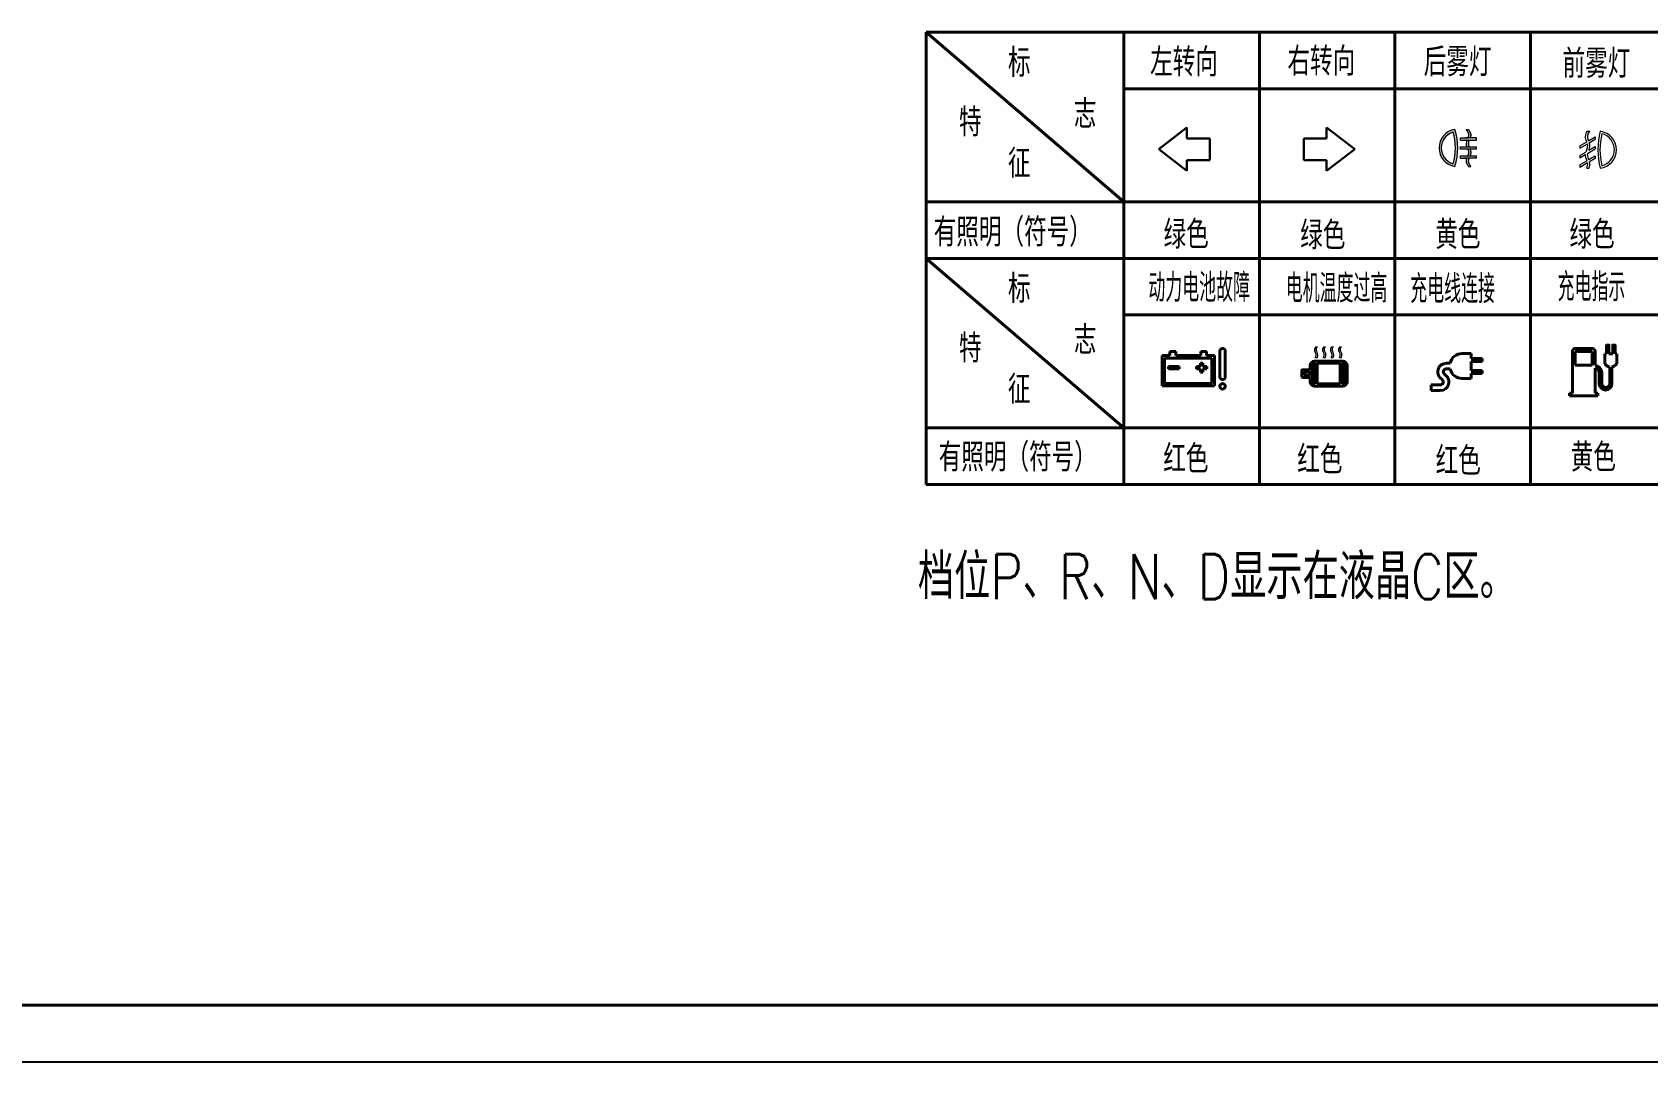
# Model space of a CAD drawing. Extents: x -871 to 2543, y 496 to 1402.
# Drawn here: x 256.7 to 542.7, y 495.8 to 677.9 of the extents above; entities that cross this region are included whole.
import ezdxf

# ---------------------------------------------------------------- set-up
doc = ezdxf.new("R2010")
doc.units = 0
doc.layers.add('002', color=1, linetype='CONTINUOUS')
doc.layers.add('图框层', color=7, linetype='CONTINUOUS')
for name, color, linetype, lineweight in [('1轮廓实线层', 7, 'CONTINUOUS', 40), ('5剖面线层', 2, 'CONTINUOUS', 20), ('7标注层', 4, 'CONTINUOUS', 20), ('CAXA0', 7, 'CONTINUOUS', 70), ('排图层', 5, 'CONTINUOUS', 40)]:
    doc.layers.add(name, color=color, linetype=linetype, lineweight=lineweight)
doc.styles.get("Standard").update_dxf_attribs({"font": 'romans.shx', "width": 0.67, "height": 3.5, "bigfont": 'hzfs.shx'})

msp = doc.modelspace()

# ---------------------------------------------------------------- hatches: boundary and pattern name
at = {"layer": '5剖面线层'}
h = msp.add_hatch(color=256, dxfattribs=at)
h.paths.add_polyline_path([(508.5836, 660.7322, 0.8509518), (508.5836, 654.1713, 0.1621013)])
h.paths.add_polyline_path([(508.2972, 654.6439, -0.750204), (508.2972, 660.2596, -0.1437191)], flags=16)
h = msp.add_hatch(color=256, dxfattribs=at)
h.paths.add_polyline_path([(511.6554, 658.8475), (512.4387, 658.8475), (512.4387, 659.2463), (510.4676, 659.2463), (509.5806, 659.2463), (509.5806, 658.8475)])
h.paths.add_polyline_path([(511.11, 657.6511), (509.5806, 657.6511), (509.5806, 657.2523), (510.8714, 657.2523), (512.4387, 657.2523), (512.4387, 657.6511)])
h.paths.add_polyline_path([(512.4387, 655.6571), (512.4387, 656.0559), (511.2655, 656.0559), (509.5806, 656.0559), (509.5806, 655.6571), (510.7026, 655.6571)])
h.paths.add_polyline_path([(510.5846, 654.9938), (510.5899, 654.9639), (510.5962, 654.9343), (510.6035, 654.9048), (510.6115, 654.8752), (510.6208, 654.8456), (510.6308, 654.8164), (510.6418, 654.7871), (510.6537, 654.7579), (510.6664, 654.7286), (510.6797, 654.6994), (510.6936, 654.6701), (510.7082, 654.6412), (510.7235, 654.6123), (510.7395, 654.5834), (510.7561, 654.5545), (510.773, 654.5256), (510.7903, 654.4966), (510.8083, 654.4677), (510.8265, 654.4388), (510.8452, 654.4102), (510.8644, 654.3813), (510.8837, 654.3528), (510.903, 654.3242), (510.9229, 654.2953), (510.9429, 654.2667), (510.9628, 654.2381), (510.9827, 654.2095), (511.003, 654.1806), (511.0097, 654.1713), (511.4083, 654.1713), (511.3815, 654.2095), (511.3616, 654.2381), (511.3417, 654.2667), (511.3085, 654.3142), (511.2825, 654.3528), (511.2632, 654.3813), (511.2443, 654.4102), (511.2253, 654.4388), (511.1949, 654.487), (511.1632, 654.54), (511.13, 654.5978), (511.0986, 654.6572), (511.0784, 654.6994), (511.0648, 654.7286), (511.0433, 654.7798), (511.0248, 654.8291), (511.005, 654.8921), (510.9908, 654.9525), (510.9811, 655.0066), (510.9754, 655.0637), (510.9736, 655.1189), (510.9754, 655.1744), (510.9804, 655.2248), (510.9847, 655.2554), (510.9894, 655.2859), (510.9998, 655.339), (511.0134, 655.3965), (511.0304, 655.4553), (511.0492, 655.5156), (511.0725, 655.5819), (511.0891, 655.6259), (511.1014, 655.6571), (510.7026, 655.6571), (510.6903, 655.6259), (510.6787, 655.595), (510.6674, 655.5638), (510.6567, 655.5325), (510.6461, 655.5016), (510.6364, 655.4707), (510.6271, 655.4398), (510.6185, 655.4089), (510.6105, 655.378), (510.6032, 655.3471), (510.5966, 655.3165), (510.5909, 655.2859), (510.5859, 655.2554), (510.5819, 655.2248), (510.5786, 655.1945), (510.5766, 655.1643), (510.5753, 655.1341), (510.5753, 655.1038), (510.5763, 655.0736), (510.5776, 655.0536), (510.5806, 655.0237)])
h = msp.add_hatch(color=256, dxfattribs=at)
h.paths.add_polyline_path([(511.3556, 660.0635), (511.3453, 660.0927), (511.334, 660.1223), (511.322, 660.1516), (511.3094, 660.1808), (511.2958, 660.2101), (511.2818, 660.2393), (511.2672, 660.2686), (511.2519, 660.2975), (511.236, 660.3267), (511.2197, 660.3556), (511.2031, 660.3849), (511.1858, 660.4138), (511.1682, 660.4427), (511.1499, 660.4719), (511.1316, 660.5008), (511.113, 660.5298), (511.0941, 660.5587), (511.0748, 660.5876), (511.0552, 660.6165), (511.0359, 660.6454), (511.016, 660.6743), (510.9964, 660.7032), (510.9764, 660.7322), (510.5776, 660.7322), (510.5976, 660.7032), (510.6172, 660.6743), (510.6471, 660.631), (510.676, 660.5876), (510.7049, 660.5442), (510.74, 660.4897), (510.777, 660.4305), (510.8043, 660.3849), (510.8209, 660.3556), (510.8452, 660.3125), (510.8752, 660.2556), (510.897, 660.2101), (510.9161, 660.1691), (510.9415, 660.1068), (510.9616, 660.0499), (510.9784, 659.9945), (510.9936, 659.93), (511.0036, 659.8703), (511.0094, 659.8126), (511.0106, 659.7538), (511.008, 659.6935), (511.0008, 659.6282), (510.991, 659.572), (510.9771, 659.5078), (510.9602, 659.4457), (510.9437, 659.3907), (510.9269, 659.342), (510.9163, 659.3111), (510.9046, 659.2802), (510.893, 659.2493), (510.892, 659.2463), (511.2906, 659.2463), (511.3038, 659.2802), (511.3151, 659.3111), (511.326, 659.342), (511.3363, 659.3729), (511.3463, 659.4035), (511.3556, 659.4344), (511.3646, 659.465), (511.3726, 659.4956), (511.3799, 659.5261), (511.3865, 659.5567), (511.3925, 659.5873), (511.3978, 659.6178), (511.4018, 659.6481), (511.4051, 659.6783), (511.4075, 659.7086), (511.4088, 659.7388), (511.4091, 659.7687), (511.4085, 659.799), (511.4068, 659.8262), (511.4038, 659.8561), (511.3998, 659.8857), (511.3948, 659.9156), (511.3888, 659.9452), (511.3819, 659.9748), (511.3742, 660.0043), (511.3652, 660.0339)])
h.paths.add_polyline_path([(511.1307, 658.8475), (510.7329, 658.8475, 0.21555414), (510.7074, 657.6511), (511.1052, 657.6511, -0.21555414)])
h.paths.add_polyline_path([(511.4075, 656.7046), (511.4061, 656.7286), (511.4041, 656.7525), (511.4015, 656.7764), (511.3985, 656.8004), (511.3948, 656.8243), (511.3908, 656.8482), (511.3865, 656.8721), (511.3819, 656.8961), (511.3765, 656.9197), (511.3709, 656.9436), (511.3649, 656.9675), (511.3586, 656.9911), (511.352, 657.015), (511.3446, 657.039), (511.3373, 657.0626), (511.33, 657.0865), (511.322, 657.1104), (511.3137, 657.134), (511.3054, 657.1579), (511.2971, 657.1815), (511.2881, 657.2055), (511.2792, 657.2291), (511.2703, 657.2523), (510.8715, 657.2523), (510.8804, 657.2291), (510.8967, 657.186), (510.9066, 657.1579), (510.9149, 657.134), (510.9283, 657.0961), (510.9385, 657.0626), (510.9523, 657.0183), (510.964, 656.9762), (510.9747, 656.9331), (510.9847, 656.8887), (510.9942, 656.8362), (511.0009, 656.7924), (511.0067, 656.7405), (511.0095, 656.6887), (511.0102, 656.6413), (511.0079, 656.5865), (511.0039, 656.5447), (510.9977, 656.4952), (510.9895, 656.4495), (510.9788, 656.3977), (510.9683, 656.3549), (510.9537, 656.3019), (510.9377, 656.251), (510.9272, 656.2191), (510.9189, 656.1952), (510.9091, 656.1668), (510.8927, 656.1231), (510.8837, 656.0988), (510.867, 656.0559), (511.2652, 656.0559), (511.2825, 656.0988), (511.2915, 656.1231), (511.3004, 656.147), (511.3094, 656.1713), (511.3177, 656.1952), (511.326, 656.2191), (511.334, 656.2434), (511.3417, 656.2673), (511.3493, 656.2916), (511.3563, 656.3155), (511.3629, 656.3397), (511.3692, 656.3637), (511.3752, 656.3879), (511.3805, 656.4119), (511.3859, 656.4361), (511.3905, 656.4601), (511.3945, 656.484), (511.3981, 656.5082), (511.4015, 656.5322), (511.4041, 656.5561), (511.4061, 656.5804), (511.4075, 656.6043), (511.4084, 656.6259), (511.4088, 656.6568), (511.4085, 656.6807)])

# ---------------------------------------------------------------- linework, layer by layer
at = {"layer": '002', "color": 3, "linetype": 'Continuous', "lineweight": 30}
for points in [[(456.1698, 657.2157), (461.1453, 661.043)], [(461.1453, 659.1294), (461.1453, 661.043)], [(485.8907, 659.1294), (485.8907, 661.043)], [(490.8661, 657.2157), (485.8907, 661.043)], [(461.1453, 659.1294), (465.2071, 659.1294)], [(465.2071, 655.3021), (465.2071, 659.1294)], [(485.8907, 659.1294), (481.8289, 659.1294)], [(481.8289, 655.3021), (481.8289, 659.1294)], [(456.1698, 657.2157), (461.1453, 653.3885)], [(461.1453, 655.3021), (465.2071, 655.3021)], [(461.1453, 653.3885), (461.1453, 655.3021)], [(485.8907, 655.3021), (481.8289, 655.3021)], [(490.8661, 657.2157), (485.8907, 653.3885)], [(485.8907, 653.3885), (485.8907, 655.3021)]]:
    msp.add_lwpolyline(points, dxfattribs=at)
at = {"layer": '1轮廓实线层', "color": 3}
for p, q in [((414.9767, 677.9062), (449.9767, 647.9062)), ((414.9767, 677.9062), (761.9767, 677.9062)), ((414.9767, 677.9062), (414.9767, 637.9062)), ((449.9767, 677.9062), (449.9767, 637.9062)), ((473.9767, 677.9062), (473.9767, 637.9062)), ((497.9767, 677.9062), (497.9767, 637.9062)), ((521.9767, 677.9062), (521.9767, 597.9062)), ((449.9767, 667.9062), (761.9767, 667.9062)), ((414.9767, 647.9062), (761.9767, 647.9062)), ((414.9767, 637.9062), (414.9767, 597.9062)), ((414.9767, 637.9062), (449.9767, 607.9062)), ((414.9767, 637.9062), (761.9767, 637.9062)), ((449.9767, 637.9062), (449.9767, 597.9062)), ((473.9767, 637.9062), (473.9767, 597.9062)), ((497.9767, 637.9062), (497.9767, 597.9062)), ((449.9767, 627.9062), (761.9767, 627.9062)), ((414.9767, 607.9062), (761.9767, 607.9062)), ((414.9767, 597.9062), (761.9767, 597.9062))]:
    msp.add_line(p, q, dxfattribs=at)
at = {"layer": '1轮廓实线层', "color": 1, "ltscale": 7}
for p, q in [((458.1407, 620.712), (458.1407, 621.4173)), ((458.1407, 621.4173), (459.1741, 621.4173)), ((459.1741, 621.4173), (459.1741, 620.712)), ((463.5939, 621.4173), (463.5939, 620.712)), ((464.6273, 621.4173), (463.5939, 621.4173)), ((464.6273, 620.712), (464.6273, 621.4173)), ((456.743, 620.712), (456.743, 615.3319)), ((456.743, 620.712), (458.1407, 620.712)), ((465.5481, 620.2522), (457.2029, 620.2522)), ((457.2029, 620.2522), (457.2029, 615.7918)), ((457.8945, 618.3362), (457.8945, 618.796)), ((457.8945, 618.796), (459.7728, 618.796)), ((459.7728, 618.3362), (457.8945, 618.3362)), ((459.1741, 620.712), (463.5939, 620.712)), ((459.7728, 618.796), (459.7728, 618.3362)), ((462.8147, 618.3362), (462.8147, 618.796)), ((463.524, 618.796), (462.8147, 618.796)), ((463.524, 618.3362), (462.8147, 618.3362)), ((463.524, 618.796), (463.524, 619.3852)), ((463.524, 619.3852), (463.9838, 619.3852)), ((463.524, 618.3362), (463.524, 617.7471)), ((463.9838, 619.3852), (463.9838, 618.796)), ((464.693, 618.796), (463.9838, 618.796)), ((463.9838, 618.3362), (464.693, 618.3362)), ((463.9838, 617.7471), (463.9838, 618.3362)), ((466.0079, 620.712), (464.6273, 620.712)), ((464.693, 618.796), (464.693, 618.3362)), ((465.5481, 615.7918), (465.5481, 620.2522)), ((466.0079, 615.3319), (466.0079, 620.712)), ((481.5225, 618.0887), (481.5225, 616.9321)), ((481.6189, 618.1851), (482.9683, 618.1851)), ((482.9683, 618.9562), (482.9683, 618.1851)), ((483.3538, 618.9562), (483.3538, 616.0646)), ((483.7394, 619.7273), (488.7514, 619.7273)), ((483.7394, 619.3417), (483.8358, 619.3417)), ((483.8358, 619.3417), (483.8358, 615.6791)), ((484.2213, 619.3417), (488.2695, 619.3417)), ((484.2213, 619.3417), (484.2213, 615.6791)), ((488.2695, 619.3417), (488.2695, 615.6791)), ((488.6551, 619.3417), (488.7514, 619.3417)), ((488.6551, 619.3417), (488.6551, 615.6791)), ((489.137, 618.9562), (489.137, 616.0646)), ((489.5225, 618.9562), (489.5225, 616.0646)), ((456.743, 615.3319), (466.0079, 615.3319)), ((457.2029, 615.7918), (465.5481, 615.7918)), ((463.524, 617.7471), (463.9838, 617.7471)), ((481.6189, 616.8357), (482.9683, 616.8357)), ((481.9081, 617.7996), (481.9081, 617.2213)), ((481.9081, 617.7996), (482.9683, 617.7996)), ((481.9081, 617.2213), (482.9683, 617.2213)), ((482.9683, 617.7996), (482.9683, 617.2213)), ((482.9683, 616.8357), (482.9683, 616.0646)), ((483.7394, 615.6791), (483.8358, 615.6791)), ((483.7394, 615.2936), (488.7514, 615.2936)), ((484.2213, 615.6791), (488.2695, 615.6791)), ((488.6551, 615.6791), (488.7514, 615.6791))]:
    msp.add_line(p, q, dxfattribs=at)
at = {"layer": '1轮廓实线层', "color": 1, "ltscale": 10}
for p, q in [((466.9755, 621.4864), (466.9755, 616.927)), ((467.943, 621.4864), (467.943, 616.927))]:
    msp.add_line(p, q, dxfattribs=at)
at = {"layer": '1轮廓实线层', "color": 1}
for p, q in [((511.4601, 621.0716), (509.9055, 621.0716)), ((511.4601, 621.0716), (511.4601, 620.1716)), ((507.7517, 619.3534), (507.0997, 619.3534)), ((507.7517, 618.3716), (507.0997, 618.3716)), ((511.4601, 620.1716), (513.4237, 620.1716)), ((511.4601, 619.6807), (511.4601, 618.0443)), ((513.4237, 619.6807), (511.4601, 619.6807)), ((513.4237, 618.0443), (511.4601, 618.0443)), ((513.4237, 620.1716), (513.4237, 619.6807)), ((513.4237, 617.5534), (513.4237, 618.0443)), ((504.4237, 615.5079), (506.0022, 615.5079)), ((504.4237, 615.5079), (504.4237, 614.5261)), ((511.4601, 616.6534), (509.9055, 616.6534)), ((511.4601, 617.5534), (511.4601, 616.6534)), ((511.4601, 617.5534), (513.4237, 617.5534)), ((504.4237, 614.5261), (506.0022, 614.5261))]:
    msp.add_line(p, q, dxfattribs=at)
at = {"layer": '1轮廓实线层', "color": 2}
for p, q in [((529.4412, 621.6845), (529.4091, 621.5162)), ((529.4091, 621.5162), (529.4091, 614.0812)), ((529.5375, 621.8261), (529.4412, 621.6845)), ((529.6791, 621.9224), (529.5375, 621.8261)), ((529.8474, 621.9545), (529.6791, 621.9224)), ((532.996, 621.9541), (529.8474, 621.9545)), ((529.9177, 621.386), (529.9161, 621.3705)), ((529.9161, 621.3705), (529.9161, 619.0618)), ((529.9222, 621.4004), (529.9177, 621.386)), ((529.9388, 621.4249), (529.9222, 621.4004)), ((529.9633, 621.4415), (529.9388, 621.4249)), ((529.9777, 621.446), (529.9633, 621.4415)), ((529.9932, 621.4476), (529.9777, 621.446)), ((529.9932, 621.4476), (532.8502, 621.4476)), ((532.8657, 621.446), (532.8503, 621.4476)), ((532.8801, 621.4415), (532.8657, 621.446)), ((532.9047, 621.4249), (532.8801, 621.4415)), ((532.9212, 621.4004), (532.9047, 621.4249)), ((532.9258, 621.386), (532.9212, 621.4004)), ((532.9273, 621.3705), (532.9258, 621.386)), ((532.9273, 621.3705), (532.9273, 619.0618)), ((533.1642, 621.9223), (532.996, 621.9541)), ((533.3059, 621.8261), (533.1642, 621.9223)), ((533.4022, 621.6845), (533.3059, 621.8261)), ((533.4343, 621.5162), (533.4022, 621.6845)), ((533.4343, 618.9847), (533.4343, 621.5162)), ((535.125, 621.0129), (535.4484, 621.0129)), ((535.125, 619.2506), (535.125, 621.0129)), ((535.8876, 621.0129), (536.5394, 621.0129)), ((536.9785, 621.0129), (537.302, 621.0129)), ((537.302, 619.2506), (537.302, 621.0129)), ((529.9161, 619.0618), (529.9176, 619.0464)), ((529.9176, 619.0464), (529.9222, 619.0319)), ((529.9222, 619.0319), (529.9388, 619.0074)), ((529.9388, 619.0074), (529.9633, 618.9908)), ((529.9633, 618.9908), (529.9777, 618.9863)), ((529.9777, 618.9863), (529.9931, 618.9847)), ((532.8502, 618.9847), (529.9932, 618.9847)), ((532.8502, 618.9847), (532.8657, 618.9862)), ((532.8657, 618.9862), (532.8801, 618.9908)), ((532.8801, 618.9908), (532.9046, 619.0074)), ((532.9046, 619.0074), (532.9212, 619.0319)), ((532.9212, 619.0319), (532.9258, 619.0463)), ((532.9258, 619.0463), (532.9273, 619.0618)), ((533.8975, 618.8525), (533.4343, 618.9847)), ((533.4343, 614.0812), (533.4343, 618.4785)), ((533.4343, 618.4785), (533.7154, 618.3951)), ((533.7154, 618.3951), (533.9461, 618.214)), ((534.2784, 618.5581), (533.8975, 618.8525)), ((533.9461, 618.214), (534.1001, 617.9645)), ((534.1001, 617.9645), (534.1516, 617.6757)), ((534.5333, 618.1497), (534.2784, 618.5581)), ((534.6184, 617.6757), (534.5333, 618.1497)), ((534.1516, 617.6757), (534.1516, 615.7281)), ((534.6184, 615.7304), (534.6184, 617.6757)), ((528.902, 614.0812), (528.902, 613.5739)), ((529.4091, 614.0812), (528.902, 614.0812)), ((528.902, 613.5739), (533.9414, 613.5739)), ((533.9414, 614.0812), (533.4343, 614.0812)), ((533.9414, 613.5739), (533.9414, 614.0812))]:
    msp.add_line(p, q, dxfattribs=at)
at = {"layer": '1轮廓实线层', "color": 2, "ltscale": 10}
for p, q in [((536.0103, 618.6323), (536.0103, 615.7304)), ((536.4058, 618.628), (536.4058, 615.7281))]:
    msp.add_line(p, q, dxfattribs=at)
at = {"layer": '1轮廓实线层', "color": 2}
for points in [[(535.4484, 621.0129), (535.4484, 622.5632), (535.8876, 622.5632), (535.8876, 621.0129)], [(536.9785, 621.0129), (536.9785, 622.5632), (536.5394, 622.5632), (536.5394, 621.0129)]]:
    msp.add_lwpolyline(points, dxfattribs=at)
at = {"layer": '1轮廓实线层', "color": 1}
msp.add_circle((467.4592, 615.2628), 0.4838, dxfattribs=at)
for centre, radius, start, end in [((467.4592, 621.4864), 0.4838, 0, 180), ((509.9055, 618.8625), 2.2091, 90, 167.160417), ((507.0997, 617.8228), 1.5306, 90, 238.141405), ((507.0997, 617.8228), 0.5488, 90, 238.141406), ((509.9055, 618.8625), 2.2091, 192.839583, 270), ((467.4592, 616.927), 0.4838, 180, 0), ((506.0022, 616.0567), 1.5306, 270, 58.141405), ((506.0022, 616.0567), 0.5488, 270, 58.141406)]:
    msp.add_arc(centre, radius, start, end, dxfattribs=at)
at = {"layer": '1轮廓实线层', "color": 1, "ltscale": 7}
for centre, radius, start, end in [((481.6189, 618.0887), 0.0964, 90, 180), ((483.7394, 618.9562), 0.7711, 90, 180), ((483.7394, 618.9562), 0.3855, 90, 180), ((488.7514, 618.9562), 0.7711, 0, 90), ((488.7514, 618.9562), 0.3855, 0, 90), ((481.6189, 616.9321), 0.0964, 180, 270), ((483.7394, 616.0646), 0.7711, 180, 270), ((483.7394, 616.0646), 0.3855, 180, 270), ((488.7514, 616.0646), 0.3855, 270, 0), ((488.7514, 616.0646), 0.7711, 270, 0)]:
    msp.add_arc(centre, radius, start, end, dxfattribs=at)
at = {"layer": '1轮廓实线层', "color": 2, "ltscale": 10}
for centre, radius, start, end in [((536.8934, 620.8398), 2.3776, 221.943213, 248.196946), ((535.5336, 620.8398), 2.3776, 291.523167, 318.056787), ((535.2787, 615.7281), 1.1271, 180, 0), ((535.3144, 615.7304), 0.696, 180.001016, 0)]:
    msp.add_arc(centre, radius, start, end, dxfattribs=at)
at = {"layer": '5剖面线层'}
for p, q in [((509.5806, 658.8475), (509.5806, 659.2463)), ((509.5806, 659.2463), (510.892, 659.2463)), ((509.5806, 658.8475), (511.6554, 658.8475)), ((512.4387, 659.2463), (510.4676, 659.2463)), ((510.5776, 660.7322), (510.9764, 660.7322)), ((510.5776, 660.7322), (510.5976, 660.7032)), ((510.5976, 660.7032), (510.6172, 660.6743)), ((510.6172, 660.6743), (510.6371, 660.6454)), ((510.6371, 660.6454), (510.6567, 660.6165)), ((510.6567, 660.6165), (510.676, 660.5876)), ((510.676, 660.5876), (510.6953, 660.5587)), ((510.6953, 660.5587), (510.7142, 660.5298)), ((510.7142, 660.5298), (510.7328, 660.5008)), ((510.7328, 660.5008), (510.7511, 660.4719)), ((510.7511, 660.4719), (510.7694, 660.4427)), ((510.7694, 660.4427), (510.787, 660.4138)), ((510.787, 660.4138), (510.8043, 660.3849)), ((510.8043, 660.3849), (510.8209, 660.3556)), ((510.8209, 660.3556), (510.8372, 660.3267)), ((510.8372, 660.3267), (510.8531, 660.2975)), ((510.8531, 660.2975), (510.8684, 660.2686)), ((510.8684, 660.2686), (510.883, 660.2393)), ((510.883, 660.2393), (510.897, 660.2101)), ((510.893, 659.2493), (510.892, 659.2463)), ((510.9046, 659.2802), (510.893, 659.2493)), ((510.897, 660.2101), (510.9106, 660.1808)), ((510.9163, 659.3111), (510.9046, 659.2802)), ((510.9106, 660.1808), (510.9233, 660.1516)), ((510.9269, 659.342), (510.9163, 659.3111)), ((510.9233, 660.1516), (510.9352, 660.1223)), ((510.9375, 659.3729), (510.9269, 659.342)), ((510.9352, 660.1223), (510.9465, 660.0927)), ((510.9475, 659.4035), (510.9375, 659.3729)), ((510.9465, 660.0927), (510.9568, 660.0635)), ((510.9568, 659.4344), (510.9475, 659.4035)), ((510.9568, 660.0635), (510.9665, 660.0339)), ((510.9655, 659.465), (510.9568, 659.4344)), ((510.9738, 659.4956), (510.9655, 659.465)), ((510.9665, 660.0339), (510.9754, 660.0043)), ((510.9811, 659.5261), (510.9738, 659.4956)), ((510.9754, 660.0043), (510.9831, 659.9748)), ((510.9764, 660.7322), (510.9964, 660.7032)), ((510.9877, 659.5567), (510.9811, 659.5261)), ((510.9831, 659.9748), (510.99, 659.9452)), ((510.9937, 659.5873), (510.9877, 659.5567)), ((510.99, 659.9452), (510.996, 659.9156)), ((510.999, 659.6178), (510.9937, 659.5873)), ((510.996, 659.9156), (511.001, 659.8857)), ((510.9964, 660.7032), (511.016, 660.6743)), ((511.003, 659.6481), (510.999, 659.6178)), ((511.001, 659.8857), (511.005, 659.8561)), ((511.0063, 659.6783), (511.003, 659.6481)), ((511.005, 659.8561), (511.008, 659.8262)), ((511.0087, 659.7086), (511.0063, 659.6783)), ((511.008, 659.8262), (511.0097, 659.799)), ((511.01, 659.7388), (511.0087, 659.7086)), ((511.0097, 659.799), (511.0103, 659.7687)), ((511.0097, 659.799), (511.0097, 659.799)), ((511.0103, 659.7687), (511.01, 659.7388)), ((511.016, 660.6743), (511.0359, 660.6454)), ((511.0359, 660.6454), (511.0552, 660.6165)), ((511.0552, 660.6165), (511.0748, 660.5876)), ((511.0748, 660.5876), (511.0941, 660.5587)), ((511.0941, 660.5587), (511.113, 660.5298)), ((511.113, 660.5298), (511.1316, 660.5008)), ((511.126, 658.8475), (512.4387, 658.8475)), ((511.1316, 660.5008), (511.1499, 660.4719)), ((511.1499, 660.4719), (511.1682, 660.4427)), ((511.1682, 660.4427), (511.1858, 660.4138)), ((511.1858, 660.4138), (511.2031, 660.3849)), ((511.2031, 660.3849), (511.2197, 660.3556)), ((511.2197, 660.3556), (511.236, 660.3267)), ((511.236, 660.3267), (511.2519, 660.2975)), ((511.2519, 660.2975), (511.2672, 660.2686)), ((511.2672, 660.2686), (511.2818, 660.2393)), ((511.2818, 660.2393), (511.2958, 660.2101)), ((511.2918, 659.2493), (511.2908, 659.2463)), ((511.3038, 659.2802), (511.2918, 659.2493)), ((511.2958, 660.2101), (511.3094, 660.1808)), ((511.3151, 659.3111), (511.3038, 659.2802)), ((511.3094, 660.1808), (511.322, 660.1516)), ((511.326, 659.342), (511.3151, 659.3111)), ((511.322, 660.1516), (511.334, 660.1223)), ((511.3363, 659.3729), (511.326, 659.342)), ((511.334, 660.1223), (511.3453, 660.0927)), ((511.3463, 659.4035), (511.3363, 659.3729)), ((511.3453, 660.0927), (511.3556, 660.0635)), ((511.3556, 659.4344), (511.3463, 659.4035)), ((511.3556, 660.0635), (511.3652, 660.0339)), ((511.3646, 659.465), (511.3556, 659.4344)), ((511.3726, 659.4956), (511.3646, 659.465)), ((511.3652, 660.0339), (511.3742, 660.0043)), ((511.3799, 659.5261), (511.3726, 659.4956)), ((511.3742, 660.0043), (511.3819, 659.9748)), ((511.3865, 659.5567), (511.3799, 659.5261)), ((511.3819, 659.9748), (511.3888, 659.9452)), ((511.3925, 659.5873), (511.3865, 659.5567)), ((511.3888, 659.9452), (511.3948, 659.9156)), ((511.3978, 659.6178), (511.3925, 659.5873)), ((511.3948, 659.9156), (511.3998, 659.8857)), ((511.4018, 659.6481), (511.3978, 659.6178)), ((511.3998, 659.8857), (511.4038, 659.8561)), ((511.4051, 659.6783), (511.4018, 659.6481)), ((511.4038, 659.8561), (511.4068, 659.8262)), ((511.4075, 659.7086), (511.4051, 659.6783)), ((511.4068, 659.8262), (511.4085, 659.799)), ((511.4088, 659.7388), (511.4075, 659.7086)), ((511.4085, 659.799), (511.4091, 659.7687)), ((511.4085, 659.799), (511.4085, 659.799)), ((511.4091, 659.7687), (511.4088, 659.7388)), ((512.4387, 658.8475), (512.4387, 659.2463)), ((509.5806, 657.6511), (511.448, 657.6511)), ((509.5806, 657.2523), (509.5806, 657.6511)), ((510.8714, 657.2523), (509.5806, 657.2523)), ((509.5806, 656.0559), (511.8777, 656.0559)), ((509.5806, 655.6571), (509.5806, 656.0559)), ((509.5806, 655.6571), (510.7026, 655.6571)), ((512.4387, 655.6571), (510.1193, 655.6571)), ((512.4387, 657.2523), (510.4809, 657.2523)), ((510.5766, 655.1643), (510.5753, 655.1341)), ((510.5753, 655.1341), (510.5753, 655.1038)), ((510.5753, 655.1038), (510.5763, 655.0736)), ((510.5786, 655.1945), (510.5766, 655.1643)), ((510.5819, 655.2248), (510.5786, 655.1945)), ((510.5859, 655.2554), (510.5819, 655.2248)), ((510.5909, 655.2859), (510.5859, 655.2554)), ((510.5966, 655.3165), (510.5909, 655.2859)), ((510.6032, 655.3471), (510.5966, 655.3165)), ((510.6105, 655.378), (510.6032, 655.3471)), ((510.6185, 655.4089), (510.6105, 655.378)), ((510.6271, 655.4398), (510.6185, 655.4089)), ((510.6364, 655.4707), (510.6271, 655.4398)), ((510.6461, 655.5016), (510.6364, 655.4707)), ((510.6567, 655.5325), (510.6461, 655.5016)), ((510.6674, 655.5638), (510.6567, 655.5325)), ((510.6787, 655.595), (510.6674, 655.5638)), ((510.6903, 655.6259), (510.6787, 655.595)), ((510.7026, 655.6571), (510.6903, 655.6259)), ((510.8744, 656.0749), (510.8668, 656.0553)), ((510.8714, 657.2527), (510.8804, 657.2291)), ((510.8837, 656.0988), (510.8744, 656.0749)), ((510.8804, 657.2291), (510.8894, 657.2055)), ((510.8927, 656.1231), (510.8837, 656.0988)), ((510.8894, 657.2055), (510.8983, 657.1815)), ((510.9016, 656.147), (510.8927, 656.1231)), ((510.8983, 657.1815), (510.9066, 657.1579)), ((510.9106, 656.1713), (510.9016, 656.147)), ((510.9066, 657.1579), (510.9149, 657.134)), ((510.9189, 656.1952), (510.9106, 656.1713)), ((510.9149, 657.134), (510.9233, 657.1104)), ((510.9272, 656.2191), (510.9189, 656.1952)), ((510.9233, 657.1104), (510.9312, 657.0865)), ((510.9352, 656.2434), (510.9272, 656.2191)), ((510.9312, 657.0865), (510.9385, 657.0626)), ((510.9429, 656.2673), (510.9352, 656.2434)), ((510.9385, 657.0626), (510.9458, 657.039)), ((510.9505, 656.2916), (510.9429, 656.2673)), ((510.9458, 657.039), (510.9532, 657.015)), ((510.9575, 656.3155), (510.9505, 656.2916)), ((510.9532, 657.015), (510.9598, 656.9911)), ((510.9641, 656.3397), (510.9575, 656.3155)), ((510.9598, 656.9911), (510.9661, 656.9675)), ((510.9704, 656.3637), (510.9641, 656.3397)), ((510.9661, 656.9675), (510.9721, 656.9436)), ((510.9764, 656.3879), (510.9704, 656.3637)), ((510.9721, 656.9436), (510.9778, 656.9197)), ((510.9751, 655.1643), (510.9741, 655.1341)), ((510.9741, 655.1341), (510.9741, 655.1038)), ((510.9741, 655.1038), (510.9751, 655.0736)), ((510.9774, 655.1945), (510.9751, 655.1643)), ((510.9817, 656.4119), (510.9764, 656.3879)), ((510.9804, 655.2248), (510.9774, 655.1945)), ((510.9778, 656.9197), (510.9831, 656.8961)), ((510.9847, 655.2554), (510.9804, 655.2248)), ((510.9867, 656.4361), (510.9817, 656.4119)), ((510.9831, 656.8961), (510.9877, 656.8721)), ((510.9894, 655.2859), (510.9847, 655.2554)), ((510.9914, 656.4601), (510.9867, 656.4361)), ((510.9877, 656.8721), (510.992, 656.8482)), ((510.9954, 655.3165), (510.9894, 655.2859)), ((510.9957, 656.484), (510.9914, 656.4601)), ((510.992, 656.8482), (510.996, 656.8243)), ((511.0017, 655.3471), (510.9954, 655.3165)), ((510.9994, 656.5082), (510.9957, 656.484)), ((510.996, 656.8243), (510.9997, 656.8004)), ((511.0023, 656.5322), (510.9994, 656.5082)), ((510.9997, 656.8004), (511.0027, 656.7764)), ((511.009, 655.378), (511.0017, 655.3471)), ((511.005, 656.5561), (511.0023, 656.5322)), ((511.0027, 656.7764), (511.0053, 656.7525)), ((511.0073, 656.5804), (511.005, 656.5561)), ((511.0053, 656.7525), (511.0073, 656.7286)), ((511.0073, 656.7286), (511.0087, 656.7046)), ((511.0087, 656.6043), (511.0073, 656.5804)), ((511.0087, 656.7046), (511.0097, 656.6807)), ((511.0097, 656.6282), (511.0087, 656.6043)), ((511.017, 655.4089), (511.009, 655.378)), ((511.0097, 656.6807), (511.01, 656.6568)), ((511.01, 656.6568), (511.0097, 656.6329)), ((511.0097, 656.6329), (511.0097, 656.6282)), ((511.0097, 656.6282), (511.0097, 656.6282)), ((511.0259, 655.4398), (511.017, 655.4089)), ((511.0352, 655.4707), (511.0259, 655.4398)), ((511.0449, 655.5016), (511.0352, 655.4707)), ((511.0552, 655.5325), (511.0449, 655.5016)), ((511.0662, 655.5638), (511.0552, 655.5325)), ((511.0775, 655.595), (511.0662, 655.5638)), ((511.0891, 655.6259), (511.0775, 655.595)), ((511.1014, 655.6571), (511.0891, 655.6259)), ((511.11, 657.6511), (512.4387, 657.6511)), ((511.2729, 656.0749), (511.2652, 656.0553)), ((511.2655, 656.0559), (512.4387, 656.0559)), ((511.2702, 657.2527), (511.2792, 657.2291)), ((511.2825, 656.0988), (511.2729, 656.0749)), ((511.2792, 657.2291), (511.2881, 657.2055)), ((511.2915, 656.1231), (511.2825, 656.0988)), ((511.2881, 657.2055), (511.2971, 657.1815)), ((511.3004, 656.147), (511.2915, 656.1231)), ((511.2971, 657.1815), (511.3054, 657.1579)), ((511.3094, 656.1713), (511.3004, 656.147)), ((511.3054, 657.1579), (511.3137, 657.134)), ((511.3177, 656.1952), (511.3094, 656.1713)), ((511.3137, 657.134), (511.322, 657.1104)), ((511.326, 656.2191), (511.3177, 656.1952)), ((511.322, 657.1104), (511.33, 657.0865)), ((511.334, 656.2434), (511.326, 656.2191)), ((511.33, 657.0865), (511.3373, 657.0626)), ((511.3417, 656.2673), (511.334, 656.2434)), ((511.3373, 657.0626), (511.3446, 657.039)), ((511.3493, 656.2916), (511.3417, 656.2673)), ((511.3446, 657.039), (511.352, 657.015)), ((511.3563, 656.3155), (511.3493, 656.2916)), ((511.352, 657.015), (511.3586, 656.9911)), ((511.3629, 656.3397), (511.3563, 656.3155)), ((511.3586, 656.9911), (511.3649, 656.9675)), ((511.3692, 656.3637), (511.3629, 656.3397)), ((511.3649, 656.9675), (511.3709, 656.9436)), ((511.3752, 656.3879), (511.3692, 656.3637)), ((511.3709, 656.9436), (511.3765, 656.9197)), ((511.3805, 656.4119), (511.3752, 656.3879)), ((511.3765, 656.9197), (511.3819, 656.8961)), ((511.3859, 656.4361), (511.3805, 656.4119)), ((511.3819, 656.8961), (511.3865, 656.8721)), ((511.3905, 656.4601), (511.3859, 656.4361)), ((511.3865, 656.8721), (511.3908, 656.8482)), ((511.3945, 656.484), (511.3905, 656.4601)), ((511.3908, 656.8482), (511.3948, 656.8243)), ((511.3981, 656.5082), (511.3945, 656.484)), ((511.3948, 656.8243), (511.3985, 656.8004)), ((511.4015, 656.5322), (511.3981, 656.5082)), ((511.3985, 656.8004), (511.4015, 656.7764)), ((511.4015, 656.7764), (511.4041, 656.7525)), ((511.4041, 656.5561), (511.4015, 656.5322)), ((511.4041, 656.7525), (511.4061, 656.7286)), ((511.4061, 656.5804), (511.4041, 656.5561)), ((511.4061, 656.7286), (511.4075, 656.7046)), ((511.4075, 656.6043), (511.4061, 656.5804)), ((511.4075, 656.7046), (511.4085, 656.6807)), ((511.4085, 656.6282), (511.4075, 656.6043)), ((511.4085, 656.6807), (511.4088, 656.6568)), ((511.4088, 656.6568), (511.4085, 656.6329)), ((511.4085, 656.6329), (511.4085, 656.6282)), ((511.4085, 656.6282), (511.4085, 656.6282)), ((512.4387, 657.2523), (512.4387, 657.6511)), ((512.4387, 655.6571), (512.4387, 656.0559)), ((510.5763, 655.0736), (510.5776, 655.0536)), ((510.5776, 655.0536), (510.5776, 655.0536)), ((510.5776, 655.0536), (510.5806, 655.0237)), ((510.5806, 655.0237), (510.5846, 654.9938)), ((510.5846, 654.9938), (510.5899, 654.9639)), ((510.5899, 654.9639), (510.5962, 654.9343)), ((510.5962, 654.9343), (510.6035, 654.9048)), ((510.6035, 654.9048), (510.6115, 654.8752)), ((510.6115, 654.8752), (510.6208, 654.8456)), ((510.6208, 654.8456), (510.6308, 654.8164)), ((510.6308, 654.8164), (510.6418, 654.7871)), ((510.6418, 654.7871), (510.6537, 654.7579)), ((510.6537, 654.7579), (510.6664, 654.7286)), ((510.6664, 654.7286), (510.6797, 654.6994)), ((510.6797, 654.6994), (510.6936, 654.6701)), ((510.6936, 654.6701), (510.7082, 654.6412)), ((510.7082, 654.6412), (510.7235, 654.6123)), ((510.7235, 654.6123), (510.7395, 654.5834)), ((510.7395, 654.5834), (510.7561, 654.5545)), ((510.7561, 654.5545), (510.773, 654.5256)), ((510.773, 654.5256), (510.7903, 654.4966)), ((510.7903, 654.4966), (510.8083, 654.4677)), ((510.8083, 654.4677), (510.8265, 654.4388)), ((510.8265, 654.4388), (510.8452, 654.4102)), ((510.8452, 654.4102), (510.8644, 654.3813)), ((510.8644, 654.3813), (510.8837, 654.3528)), ((510.8837, 654.3528), (510.903, 654.3242)), ((510.903, 654.3242), (510.9229, 654.2953)), ((510.9229, 654.2953), (510.9429, 654.2667)), ((510.9429, 654.2667), (510.9628, 654.2381)), ((510.9628, 654.2381), (510.9827, 654.2095)), ((510.9751, 655.0736), (510.9764, 655.0536)), ((510.9764, 655.0536), (510.9764, 655.0536)), ((510.9764, 655.0536), (510.9794, 655.0237)), ((510.9794, 655.0237), (510.9834, 654.9938)), ((510.9827, 654.2095), (511.003, 654.1806)), ((510.9834, 654.9938), (510.9887, 654.9639)), ((510.9887, 654.9639), (510.995, 654.9343)), ((510.995, 654.9343), (511.002, 654.9048)), ((511.002, 654.9048), (511.0103, 654.8752)), ((511.003, 654.1806), (511.0097, 654.1713)), ((511.0097, 654.1713), (511.4085, 654.1713)), ((511.0103, 654.8752), (511.0196, 654.8456)), ((511.0196, 654.8456), (511.0296, 654.8164)), ((511.0296, 654.8164), (511.0406, 654.7871)), ((511.0406, 654.7871), (511.0525, 654.7579)), ((511.0525, 654.7579), (511.0648, 654.7286)), ((511.0648, 654.7286), (511.0784, 654.6994)), ((511.0784, 654.6994), (511.0924, 654.6701)), ((511.0924, 654.6701), (511.107, 654.6412)), ((511.107, 654.6412), (511.1223, 654.6123)), ((511.1223, 654.6123), (511.1383, 654.5834)), ((511.1383, 654.5834), (511.1549, 654.5545)), ((511.1549, 654.5545), (511.1718, 654.5256)), ((511.1718, 654.5256), (511.1891, 654.4966)), ((511.1891, 654.4966), (511.2071, 654.4677)), ((511.2071, 654.4677), (511.2253, 654.4388)), ((511.2253, 654.4388), (511.2443, 654.4102)), ((511.2443, 654.4102), (511.2632, 654.3813)), ((511.2632, 654.3813), (511.2825, 654.3528)), ((511.2825, 654.3528), (511.3018, 654.3242)), ((511.3018, 654.3242), (511.3217, 654.2953)), ((511.3217, 654.2953), (511.3417, 654.2667)), ((511.3417, 654.2667), (511.3616, 654.2381)), ((511.3616, 654.2381), (511.3815, 654.2095)), ((511.3815, 654.2095), (511.4018, 654.1806)), ((511.4018, 654.1806), (511.4085, 654.1713))]:
    msp.add_line(p, q, dxfattribs=at)
for centre, radius, start, end in [((509.1154, 657.4517), 3.3232, 99.207637, 260.792363), ((509.1153, 657.4517), 2.9246, 106.245245, 253.754755), ((498.7304, 657.4517), 9.9703, 343.643009, 16.356991), ((498.7311, 657.4517), 10.3843, 341.584743, 18.415257), ((512.0433, 658.2211), 1.4524, 152.606351, 205.018419), ((512.4411, 658.2211), 1.4524, 152.606351, 205.018419)]:
    msp.add_arc(centre, radius, start, end, dxfattribs=at)
at = {"layer": '7标注层', "color": 1, "ltscale": 10}
for p, q in [((483.9977, 621.0824), (483.8071, 621.4732)), ((483.9678, 622.2526), (484.2853, 622.2526)), ((484.2169, 621.3043), (484.0339, 621.6837)), ((485.4251, 621.0824), (485.2344, 621.4732)), ((485.3951, 622.2526), (485.7127, 622.2526)), ((485.6442, 621.3043), (485.4613, 621.6837)), ((486.8278, 621.0824), (486.6372, 621.4732)), ((486.7979, 622.2526), (487.1154, 622.2526)), ((487.047, 621.3043), (486.864, 621.6837)), ((488.2552, 621.0824), (488.0645, 621.4732)), ((488.2253, 622.2526), (488.5428, 622.2526)), ((488.4743, 621.3043), (488.2914, 621.6837)), ((483.8813, 620.3803), (484.241, 620.3803)), ((485.3086, 620.3803), (485.6683, 620.3803)), ((486.7114, 620.3803), (487.0711, 620.3803)), ((488.1387, 620.3803), (488.4985, 620.3803))]:
    msp.add_line(p, q, dxfattribs=at)
for centre, radius, start, end in [((484.3925, 621.7588), 0.6514, 130.698109, 206.00167), ((483.4134, 620.8186), 0.6411, 316.868211, 24.295532), ((484.4668, 621.8324), 0.4577, 113.360252, 198.965599), ((483.2145, 620.8158), 1.115, 337.008364, 25.983026), ((485.8199, 621.7588), 0.6514, 130.698109, 206.00167), ((484.8407, 620.8186), 0.6411, 316.868211, 24.295532), ((485.8942, 621.8324), 0.4577, 113.360252, 198.965599), ((484.6419, 620.8158), 1.115, 337.008364, 25.983026), ((487.2226, 621.7588), 0.6514, 130.698109, 206.00167), ((486.2435, 620.8186), 0.6411, 316.868211, 24.295532), ((487.2969, 621.8324), 0.4577, 113.360252, 198.965599), ((486.0446, 620.8158), 1.115, 337.008364, 25.983026), ((488.65, 621.7588), 0.6514, 130.698109, 206.00167), ((487.6709, 620.8186), 0.6411, 316.868211, 24.295532), ((488.7243, 621.8324), 0.4577, 113.360252, 198.965599), ((487.472, 620.8158), 1.115, 337.008364, 25.983026)]:
    msp.add_arc(centre, radius, start, end, dxfattribs=at)
at = {"layer": 'CAXA0', "color": 3, "linetype": 'Continuous', "lineweight": 0}
for p, q in [((530.7302, 657.8209), (531.9615, 658.5318)), ((530.7302, 657.4024), (532.0797, 658.1815)), ((532.0071, 660.3907), (532.5094, 660.3907)), ((532.2691, 658.7094), (533.4502, 659.3914)), ((532.4049, 658.3693), (533.4502, 658.9729)), ((533.4502, 659.3914), (533.4502, 658.9729)), ((530.7302, 657.8209), (530.7302, 657.4024)), ((530.7302, 656.1268), (531.772, 656.7283)), ((530.7302, 655.7083), (531.6851, 656.2596)), ((530.7302, 656.1268), (530.7302, 655.7083)), ((532.0133, 655.1732), (530.7302, 654.4327)), ((532.079, 656.487), (533.4502, 657.2788)), ((532.3261, 657.0482), (533.4502, 657.6973)), ((533.4502, 656.0032), (532.3301, 655.3562)), ((533.4502, 655.5847), (532.4414, 655.0024)), ((533.4502, 657.6973), (533.4502, 657.2788)), ((533.4502, 656.0032), (533.4502, 655.5847)), ((532.1072, 654.8098), (530.7302, 654.0142)), ((530.7302, 654.4327), (530.7302, 654.0142)), ((531.9355, 653.8486), (532.3357, 653.8486))]:
    msp.add_line(p, q, dxfattribs=at)
for centre, radius, start, end in [((533.2762, 659.4295), 1.592, 142.859403, 214.327393), ((530.5297, 657.8183), 1.592, 329.600212, 13.190561), ((533.2762, 659.4295), 1.2295, 128.578786, 210.403), ((530.5297, 657.8183), 1.9544, 27.127537, 30.394521), ((530.5297, 657.8183), 1.9544, 336.795427, 16.375833), ((546.733, 657.1197), 12.8054, 165.200563, 194.799437), ((546.733, 657.1197), 12.443, 166.761599, 193.238401), ((533.8959, 657.1197), 3.3027, 277.946116, 82.053884), ((533.8959, 657.1197), 2.9402, 284.272119, 75.727881), ((533.2762, 656.207), 1.592, 178.08829, 210.403), ((533.2762, 656.207), 1.592, 149.597, 160.885984), ((530.5297, 654.5957), 1.592, 21.268026, 30.392026), ((533.2762, 656.207), 1.2295, 166.830558, 210.403), ((530.5297, 654.5957), 1.9544, 22.898281, 30.392803), ((530.5297, 654.5957), 1.592, 332.012094, 7.726871), ((530.5297, 654.5957), 1.9544, 337.526385, 12.008594)]:
    msp.add_arc(centre, radius, start, end, dxfattribs=at)
at = {"layer": '图框层', "color": 3, "ltscale": 14}
msp.add_line((-29.8725, 495.757), (811.1275, 495.757), dxfattribs=at)
at = {"layer": '排图层', "color": 7}
msp.add_line((-4.8725, 505.757), (801.1275, 505.757), dxfattribs=at)

# ---------------------------------------------------------------- texts
at = {"layer": '1轮廓实线层', "color": 3}
for s, height, width, p in [('标', 5, 0.8, (429.4467, 670.0143)), ('左转向', 5, 0.8, (454.6318, 670.1006)), ('右转向', 5, 0.8, (478.9496, 670.2547)), ('后雾灯', 5, 0.8, (503.0799, 670.1362)), ('前雾灯', 5, 0.8, (527.6622, 669.8538)), ('特', 5, 0.8, (420.7786, 659.4862)), ('志', 5, 0.8, (441.1126, 660.9512)), ('征', 5, 0.8, (429.4467, 652.1892)), ('有照明（符号）', 5, 0.8, (416.3106, 640.0243)), ('绿色', 5, 0.8, (457.0093, 639.6204)), ('绿色', 5, 0.8, (481.2036, 639.4875)), ('黄色', 5, 0.8, (505.1254, 639.5721)), ('绿色', 5, 0.8, (528.8923, 639.6042)), ('标', 5, 0.8, (429.4467, 630.0143)), ('动力电池故障', 5, 0.6, (454.3125, 630.2034)), ('电机温度过高', 5, 0.6, (478.6434, 630.0764)), ('充电线连接', 5, 0.6, (500.6974, 629.9771)), ('充电指示', 5, 0.6, (526.7884, 630.3216)), ('志', 5, 0.8, (441.1126, 620.9512)), ('特', 5, 0.8, (420.7786, 619.4862)), ('征', 5, 0.8, (429.4467, 612.1892)), ('有照明（符号）', 5, 0.8, (417.197, 600.2015)), ('红色', 5, 0.8, (456.9532, 599.922)), ('红色', 5, 0.8, (480.678, 599.788)), ('红色', 5, 0.8, (505.1901, 599.5576)), ('黄色', 5, 0.8, (529.1129, 600.1801)), ('档位P、R、N、D显示在液晶C区。', 8, 0.8, (413.5158, 577.591))]:
    msp.add_text(s, height=height, dxfattribs=dict(at, width=width)).set_placement(p)

doc.saveas('drawing.dxf')
